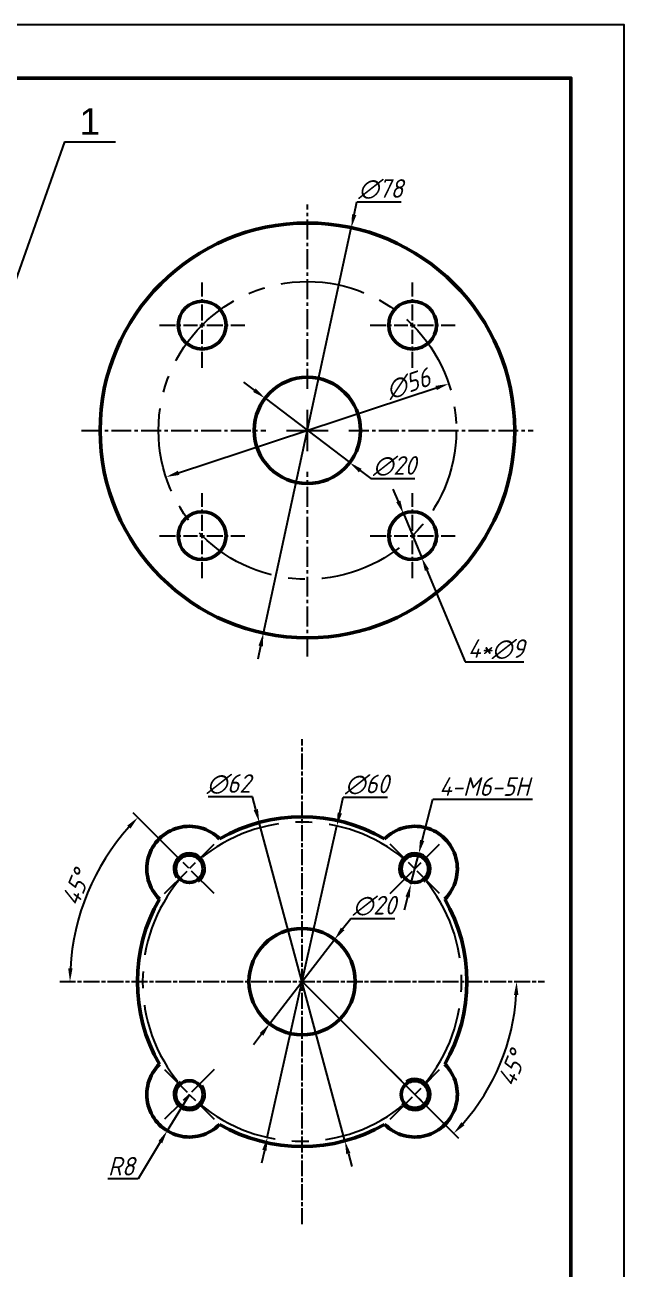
# Model space of a CAD drawing. Header units: millimetres. Extents: x 0 to 297, y 0 to 420.
# Drawn here: x 184.3 to 297, y 186 to 420 of the extents above; entities that cross this region are included whole.
import ezdxf

# ---------------------------------------------------------------- set-up
doc = ezdxf.new("R2010")
doc.units = ezdxf.units.MM
for name, pattern in [('AM_ISO08W050', [18, 12, -1.5, 3, -1.5]), ('AM_ISO08W050x2', [9, 6, -0.75, 1.5, -0.75]), ('CENTER', [50.8, 31.75, -6.35, 6.35, -6.35]), ('CENTER2', [1.125, 0.75, -0.125, 0.125, -0.125])]:
    doc.linetypes.add(name, pattern=pattern)
for name, color, linetype, lineweight in [('AM_0', 7, 'Continuous', 50), ('AM_4', 3, 'Continuous', 25), ('AM_5', 3, 'Continuous', 25), ('AM_7', 4, 'AM_ISO08W050', 25), ('粗实线', 7, 'Continuous', 50)]:
    doc.layers.add(name, color=color, linetype=linetype, lineweight=lineweight)
doc.layers.add('点划线', color=3, linetype='CENTER')
doc.styles.get("Standard").update_dxf_attribs({"font": 'arial.ttf'})
doc.styles.add('数字', font='isocp.shx', dxfattribs={"oblique": 15})
doc.dimstyles.new('GB-test$2', dxfattribs={"dimtxt": 3.5, "dimasz": 2.5, "dimexe": 1.25, "dimexo": 0, "dimtad": 2, "dimdsep": 46, "dimtxsty": '数字', "dimcen": 2.5, "dimadec": 0, "dimazin": 0, "dimtfac": 1, "dimtmove": 0, "dimatfit": 3, "dimfxl": 1, "dimarcsym": 0})
doc.dimstyles.new('GB-test$3', dxfattribs={"dimtxt": 3.5, "dimasz": 2.5, "dimexe": 1.25, "dimexo": 0, "dimtad": 1, "dimtoh": 1, "dimdsep": 46, "dimtxsty": '数字', "dimcen": 2.5, "dimadec": 0, "dimazin": 0, "dimtfac": 1, "dimtmove": 0, "dimatfit": 0, "dimfxl": 1, "dimarcsym": 0})
doc.dimstyles.new('GB-test$4', dxfattribs={"dimtxt": 3.5, "dimasz": 2.5, "dimexe": 1.25, "dimexo": 0, "dimtad": 1, "dimtoh": 1, "dimdsep": 46, "dimtxsty": '数字', "dimcen": 2.5, "dimadec": 0, "dimazin": 0, "dimtfac": 1, "dimtmove": 0, "dimatfit": 0, "dimfxl": 1, "dimarcsym": 0})

# ---------------------------------------------------------------- blocks, each defined once
blk = doc.blocks.new('*U36')
at = {"layer": '点划线', "color": 0, "linetype": 'CENTER2', "ltscale": 4, "transparency": 16777216}
for p, q in [((0, 0.9), (0, 8)), ((-8, 0), (-0.9, 0)), ((0.9, 0), (8, 0)), ((0, -8), (0, -0.9))]:
    blk.add_line(p, q, dxfattribs=at)
at = {"layer": '点划线', "color": 0, "linetype": 'Continuous', "ltscale": 4, "transparency": 16777216}
for p, q in [((-0.45, 0), (0.45, 0)), ((0, -0.45), (0, 0.45))]:
    blk.add_line(p, q, dxfattribs=at)
blk = doc.blocks.new('*U37')
at = {"layer": '点划线', "color": 0, "linetype": 'CENTER2', "ltscale": 4, "transparency": 16777216}
for p, q in [((0, 0.9), (0, 8)), ((-8, 0), (-0.9, 0)), ((0.9, 0), (8, 0)), ((0, -8), (0, -0.9))]:
    blk.add_line(p, q, dxfattribs=at)
at = {"layer": '点划线', "color": 0, "linetype": 'Continuous', "ltscale": 4, "transparency": 16777216}
for p, q in [((-0.45, 0), (0.45, 0)), ((0, -0.45), (0, 0.45))]:
    blk.add_line(p, q, dxfattribs=at)
blk = doc.blocks.new('*U38')
at = {"layer": '点划线', "color": 0, "linetype": 'CENTER2', "ltscale": 4, "transparency": 16777216}
for p, q in [((0, 0.9), (0, 8)), ((-8, 0), (-0.9, 0)), ((0.9, 0), (8, 0)), ((0, -8), (0, -0.9))]:
    blk.add_line(p, q, dxfattribs=at)
at = {"layer": '点划线', "color": 0, "linetype": 'Continuous', "ltscale": 4, "transparency": 16777216}
for p, q in [((-0.45, 0), (0.45, 0)), ((0, -0.45), (0, 0.45))]:
    blk.add_line(p, q, dxfattribs=at)
blk = doc.blocks.new('*U39')
at = {"layer": '点划线', "color": 0, "linetype": 'CENTER2', "ltscale": 4, "transparency": 16777216}
for p, q in [((0, 0.9), (0, 8)), ((-8, 0), (-0.9, 0)), ((0.9, 0), (8, 0)), ((0, -8), (0, -0.9))]:
    blk.add_line(p, q, dxfattribs=at)
at = {"layer": '点划线', "color": 0, "linetype": 'Continuous', "ltscale": 4, "transparency": 16777216}
for p, q in [((-0.45, 0), (0.45, 0)), ((0, -0.45), (0, 0.45))]:
    blk.add_line(p, q, dxfattribs=at)
blk = doc.blocks.new('*U40')
at = {"layer": '点划线', "color": 0, "linetype": 'CENTER2', "ltscale": 5, "transparency": 16777216}
for p, q in [((0, 7.8), (0, 42.5)), ((-42.5, 0), (-7.8, 0)), ((7.8, 0), (42.5, 0)), ((0, -42.5), (0, -7.8))]:
    blk.add_line(p, q, dxfattribs=at)
at = {"layer": '点划线', "color": 0, "linetype": 'Continuous', "ltscale": 5, "transparency": 16777216}
for p, q in [((0, -3.9), (0, 3.9)), ((-3.9, 0), (3.9, 0))]:
    blk.add_line(p, q, dxfattribs=at)
blk = doc.blocks.new('*D47')
at = {"layer": 'AM_5', "color": 0, "lineweight": -2, "transparency": 16777216}
for p, q in [((246.2, 384.31), (246.73, 386.75)), ((246.73, 386.75), (255.06, 386.75)), ((229.14, 305.63), (245.67, 381.86)), ((228.61, 303.19), (228.08, 300.75))]:
    blk.add_line(p, q, dxfattribs=at)
at = {"layer": 'AM_5', "color": 0, "transparency": 16777216}
for points in [[(245.8, 384.39), (246.61, 384.22), (245.67, 381.86)], [(228.2, 303.28), (229.02, 303.1), (229.14, 305.63)]]:
    blk.add_solid(points, dxfattribs=at)
at = {"layer": 'Defpoints', "color": 0, "transparency": 16777216}
for p in [(245.67, 381.86), (229.14, 305.63)]:
    blk.add_point(p, dxfattribs=at)
at = {"layer": 'AM_5', "color": 0, "transparency": 16777216, "insert": (251.21, 389.12), "char_height": 3.5, "attachment_point": 5, "style": '数字'}
blk.add_mtext('∅78', dxfattribs=at)
blk = doc.blocks.new('*D48')
at = {"layer": 'AM_5', "color": 0, "lineweight": -2, "transparency": 16777216}
blk.add_line((213.19, 335.77), (261.63, 351.73), dxfattribs=at)
at = {"layer": 'AM_5', "color": 0, "transparency": 16777216}
for points in [[(261.5, 352.12), (261.76, 351.33), (264, 352.51)], [(213.06, 336.17), (213.32, 335.37), (210.81, 334.99)]]:
    blk.add_solid(points, dxfattribs=at)
at = {"layer": 'Defpoints', "color": 0, "transparency": 16777216}
for p in [(264, 352.51), (210.81, 334.99)]:
    blk.add_point(p, dxfattribs=at)
at = {"layer": 'AM_5', "color": 0, "transparency": 16777216, "insert": (256.38, 352.5), "char_height": 3.5, "attachment_point": 5, "rotation": 18.234, "style": '数字'}
blk.add_mtext('∅56', dxfattribs=at)
blk = doc.blocks.new('*D49')
at = {"layer": 'AM_5', "color": 0, "lineweight": -2, "transparency": 16777216}
for p, q in [((227.45, 351.31), (225.46, 352.82)), ((229.44, 349.8), (245.37, 337.7)), ((247.36, 336.19), (249.35, 334.68)), ((249.35, 334.68), (257.64, 334.68))]:
    blk.add_line(p, q, dxfattribs=at)
at = {"layer": 'AM_5', "color": 0, "transparency": 16777216}
for points in [[(227.7, 351.64), (227.2, 350.98), (229.44, 349.8)], [(247.61, 336.52), (247.11, 335.86), (245.37, 337.7)]]:
    blk.add_solid(points, dxfattribs=at)
at = {"layer": 'Defpoints', "color": 0, "transparency": 16777216}
for p in [(229.44, 349.8), (245.37, 337.7)]:
    blk.add_point(p, dxfattribs=at)
at = {"layer": 'AM_5', "color": 0, "transparency": 16777216, "insert": (253.81, 337.05), "char_height": 3.5, "attachment_point": 5, "style": '数字'}
blk.add_mtext('∅20', dxfattribs=at)
blk = doc.blocks.new('*D50')
at = {"layer": 'AM_5', "color": 0, "lineweight": -2, "transparency": 16777216}
for p, q in [((254.52, 330.41), (253.56, 332.72)), ((255.48, 328.1), (258.93, 319.79)), ((259.89, 317.49), (267.07, 300.24)), ((267.07, 300.24), (278.16, 300.24))]:
    blk.add_line(p, q, dxfattribs=at)
at = {"layer": 'AM_5', "color": 0, "transparency": 16777216}
for points in [[(254.9, 330.57), (254.13, 330.25), (255.48, 328.1)], [(260.28, 317.65), (259.51, 317.33), (258.93, 319.79)]]:
    blk.add_solid(points, dxfattribs=at)
at = {"layer": 'Defpoints', "color": 0, "transparency": 16777216}
for p in [(255.48, 328.1), (258.93, 319.79)]:
    blk.add_point(p, dxfattribs=at)
at = {"layer": 'AM_5', "color": 0, "transparency": 16777216, "insert": (272.93, 302.61), "char_height": 3.5, "attachment_point": 5, "style": '数字'}
blk.add_mtext('4*∅9', dxfattribs=at)
blk = doc.blocks.new('*U25')
at = {"layer": 'AM_0'}
blk.add_circle((747.09, 261.32), 2.59, dxfattribs=at)
at = {"layer": 'AM_4'}
blk.add_arc((747.09, 261.32), 3, 305, 215, dxfattribs=at)
at = {"layer": 'AM_7', "linetype": 'AM_ISO08W050x2'}
for p, q in [((742.42, 256.65), (751.76, 265.98)), ((751.76, 256.65), (742.42, 265.98))]:
    blk.add_line(p, q, dxfattribs=at)
blk = doc.blocks.new('*U26')
at = {"layer": 'AM_0'}
blk.add_circle((747.09, 218.89), 2.59, dxfattribs=at)
at = {"layer": 'AM_4'}
blk.add_arc((747.09, 218.89), 3, 125, 35, dxfattribs=at)
at = {"layer": 'AM_7', "linetype": 'AM_ISO08W050x2'}
for p, q in [((751.76, 223.56), (742.42, 214.22)), ((742.42, 223.56), (751.76, 214.22))]:
    blk.add_line(p, q, dxfattribs=at)
blk = doc.blocks.new('*U27')
at = {"layer": 'AM_0'}
blk.add_circle((789.52, 218.89), 2.59, dxfattribs=at)
at = {"layer": 'AM_4'}
blk.add_arc((789.52, 218.89), 3, 215, 125, dxfattribs=at)
at = {"layer": 'AM_7', "linetype": 'AM_ISO08W050x2'}
for p, q in [((784.85, 223.56), (794.18, 214.22)), ((784.85, 214.22), (794.18, 223.56))]:
    blk.add_line(p, q, dxfattribs=at)
blk = doc.blocks.new('*D51')
at = {"layer": 'AM_5', "color": 0, "lineweight": -2, "transparency": 16777216}
for p, q in [((244.04, 250.01), (245.57, 251.99)), ((245.57, 251.99), (253.85, 251.99)), ((230.31, 232.18), (242.52, 248.03)), ((228.79, 230.2), (227.26, 228.22))]:
    blk.add_line(p, q, dxfattribs=at)
at = {"layer": 'AM_5', "color": 0, "transparency": 16777216}
for points in [[(243.71, 250.26), (244.37, 249.75), (242.52, 248.03)], [(228.46, 230.45), (229.12, 229.94), (230.31, 232.18)]]:
    blk.add_solid(points, dxfattribs=at)
at = {"layer": 'Defpoints', "color": 0, "transparency": 16777216}
for p in [(242.52, 248.03), (230.31, 232.18)]:
    blk.add_point(p, dxfattribs=at)
at = {"layer": 'AM_5', "color": 0, "transparency": 16777216, "insert": (250.02, 254.36), "char_height": 3.5, "attachment_point": 5, "style": '数字'}
blk.add_mtext('∅20', dxfattribs=at)
blk = doc.blocks.new('*D52')
at = {"layer": 'AM_5', "color": 0, "lineweight": -2, "transparency": 16777216}
for p, q in [((243.5, 271.82), (244.16, 274.79)), ((244.16, 274.79), (252.45, 274.79)), ((229.87, 210.82), (242.96, 269.38)), ((229.33, 208.38), (228.78, 205.95))]:
    blk.add_line(p, q, dxfattribs=at)
at = {"layer": 'AM_5', "color": 0, "transparency": 16777216}
for points in [[(243.09, 271.91), (243.91, 271.73), (242.96, 269.38)], [(228.92, 208.48), (229.74, 208.29), (229.87, 210.82)]]:
    blk.add_solid(points, dxfattribs=at)
at = {"layer": 'Defpoints', "color": 0, "transparency": 16777216}
for p in [(242.96, 269.38), (229.87, 210.82)]:
    blk.add_point(p, dxfattribs=at)
at = {"layer": 'AM_5', "color": 0, "transparency": 16777216, "insert": (248.62, 277.16), "char_height": 3.5, "attachment_point": 5, "style": '数字'}
blk.add_mtext('∅60', dxfattribs=at)
blk = doc.blocks.new('*D53')
at = {"layer": 'AM_5', "color": 0, "lineweight": -2, "transparency": 16777216}
for p, q in [((227.06, 274.87), (218.76, 274.87)), ((227.71, 272.45), (227.06, 274.87)), ((244.47, 210.17), (228.36, 270.04)), ((245.12, 207.75), (245.77, 205.34))]:
    blk.add_line(p, q, dxfattribs=at)
at = {"layer": 'AM_5', "color": 0, "transparency": 16777216}
for points in [[(228.11, 272.56), (227.31, 272.34), (228.36, 270.04)], [(245.52, 207.86), (244.72, 207.65), (244.47, 210.17)]]:
    blk.add_solid(points, dxfattribs=at)
at = {"layer": 'Defpoints', "color": 0, "transparency": 16777216}
for p in [(228.36, 270.04), (244.47, 210.17)]:
    blk.add_point(p, dxfattribs=at)
at = {"layer": 'AM_5', "color": 0, "transparency": 16777216, "insert": (222.6, 277.24), "char_height": 3.5, "attachment_point": 5, "style": '数字'}
blk.add_mtext('∅62', dxfattribs=at)
blk = doc.blocks.new('*D54')
at = {"layer": 'AM_5', "color": 0, "lineweight": -2, "transparency": 16777216}
blk.add_line((236.41, 240.1), (265.83, 210.68), dxfattribs=at)
blk.add_arc((236.41, 240.1), 40.36, 318.55, 356.45, dxfattribs=at)
at = {"layer": 'AM_5', "color": 0, "transparency": 16777216}
for points in [[(276.28, 237.62), (277.11, 237.59), (276.77, 240.1)], [(266.97, 213.1), (266.36, 213.67), (264.95, 211.57)]]:
    blk.add_solid(points, dxfattribs=at)
at = {"layer": 'Defpoints', "color": 0, "transparency": 16777216}
for p in [(210.53, 265.98), (219.87, 256.65), (190.81, 240.1), (282.02, 240.1), (271.36, 219.93)]:
    blk.add_point(p, dxfattribs=at)
at = {"layer": 'AM_5', "color": 0, "transparency": 16777216, "insert": (275.89, 223.75), "char_height": 3.5, "attachment_point": 5, "rotation": 67.5, "style": '数字'}
blk.add_mtext('45°', dxfattribs=at)
blk = doc.blocks.new('*D55')
at = {"layer": 'AM_5', "color": 0, "lineweight": -2, "transparency": 16777216}
for p, q in [((215.2, 218.89), (211.04, 212.06)), ((209.74, 209.92), (205.54, 203.02)), ((205.54, 203.02), (199.87, 203.02))]:
    blk.add_line(p, q, dxfattribs=at)
at = {"layer": 'AM_5', "color": 0, "transparency": 16777216}
blk.add_solid([(209.38, 210.14), (210.1, 209.71), (211.04, 212.06)], dxfattribs=at)
at = {"layer": 'Defpoints', "color": 0, "transparency": 16777216}
for p in [(215.2, 218.89), (211.04, 212.06)]:
    blk.add_point(p, dxfattribs=at)
at = {"layer": 'AM_5', "color": 0, "transparency": 16777216, "insert": (202.39, 205.39), "char_height": 3.5, "attachment_point": 5, "style": '数字'}
blk.add_mtext('R8', dxfattribs=at)
blk = doc.blocks.new('*U28')
at = {"layer": 'AM_0'}
blk.add_circle((789.52, 261.32), 2.59, dxfattribs=at)
at = {"layer": 'AM_4'}
blk.add_arc((789.52, 261.32), 3, 305, 215, dxfattribs=at)
at = {"layer": 'AM_7', "linetype": 'AM_ISO08W050x2'}
for p, q in [((784.85, 256.65), (794.18, 265.98)), ((794.18, 256.65), (784.85, 265.98))]:
    blk.add_line(p, q, dxfattribs=at)
blk = doc.blocks.new('*D56')
at = {"layer": 'AM_5', "color": 0, "lineweight": -2, "transparency": 16777216}
for p, q in [((259, 266.64), (260.99, 274.4)), ((260.99, 274.4), (279.77, 274.4)), ((256.88, 258.41), (258.37, 264.22)), ((256.26, 255.99), (255.64, 253.57))]:
    blk.add_line(p, q, dxfattribs=at)
at = {"layer": 'AM_5', "color": 0, "transparency": 16777216}
for points in [[(258.59, 266.75), (259.4, 266.54), (258.37, 264.22)], [(255.86, 256.09), (256.66, 255.89), (256.88, 258.41)]]:
    blk.add_solid(points, dxfattribs=at)
at = {"layer": 'Defpoints', "color": 0, "transparency": 16777216}
for p in [(258.37, 264.22), (256.88, 258.41)]:
    blk.add_point(p, dxfattribs=at)
at = {"layer": 'AM_5', "color": 0, "transparency": 16777216, "insert": (270.69, 276.78), "char_height": 3.5, "attachment_point": 5, "style": '数字'}
blk.add_mtext('4-M6-5H', dxfattribs=at)
blk = doc.blocks.new('*S18')
at = {"layer": 'AM_5', "ltscale": 0.5}
for q in [(666.8, 237.63), (733.17, 398.01)]:
    blk.add_line((723.59, 398.01), q, dxfattribs=at)
at = {"layer": 'AM_5', "linetype": 'Continuous', "ltscale": 0.5}
blk.add_trace([(666.25, 237.82), (667.35, 237.43), (665.64, 234.33)], dxfattribs=at)
at = {"layer": 'AM_5', "color": 7, "ltscale": 0.5, "insert": (728.38, 399.33), "char_height": 5, "attachment_point": 8}
blk.add_mtext('1', dxfattribs=at)
blk = doc.blocks.new('*D41')
at = {"layer": 'AM_5', "color": 0, "lineweight": -2, "transparency": 16777216}
blk.add_line((210.53, 265.98), (204.65, 271.87), dxfattribs=at)
blk.add_arc((236.41, 240.1), 43.67, 138.2804, 176.7196, dxfattribs=at)
at = {"layer": 'AM_5', "color": 0, "transparency": 16777216}
for points in [[(203.52, 269.45), (204.12, 268.88), (205.53, 270.98)], [(193.23, 242.59), (192.4, 242.61), (192.74, 240.1)]]:
    blk.add_solid(points, dxfattribs=at)
at = {"layer": 'Defpoints', "color": 0, "transparency": 16777216}
for p in [(210.53, 265.98), (198.59, 261.94), (219.87, 256.65), (190.81, 240.1), (282.02, 240.1)]:
    blk.add_point(p, dxfattribs=at)
at = {"layer": 'AM_5', "color": 0, "transparency": 16777216, "insert": (193.87, 257.72), "char_height": 3.5, "attachment_point": 5, "rotation": 67.5, "style": '数字'}
blk.add_mtext('45°', dxfattribs=at)

msp = doc.modelspace()

# ---------------------------------------------------------------- linework, layer by layer
msp.add_lwpolyline([(297, 0), (297, 420), (0, 420), (0, 0)], close=True)
at = {"layer": 'AM_7', "linetype": 'AM_ISO08W050x2', "ltscale": 0.5}
for p, q in [((236.415, 194.497), (236.415, 285.71)), ((190.809, 240.103), (282.021, 240.103))]:
    msp.add_line(p, q, dxfattribs=at)
at = {"layer": '点划线', "ltscale": 0.5}
msp.add_circle((237.408, 343.748), 28, dxfattribs=at)
for start, end in [(49.95581, 130.04418), (139.95582, 220.04418), (319.95582, 40.04418), (229.95582, 310.04418)]:
    msp.add_arc((236.415, 240.103), 30, start, end, dxfattribs=at)
at = {"layer": '粗实线'}
msp.add_lwpolyline([(287, 10), (287, 410), (10, 410), (10, 10)], close=True, dxfattribs=at)
at = {"layer": '粗实线', "ltscale": 0.5}
for centre, radius in [((237.408, 343.748), 39), ((217.609, 363.547), 4.5), ((257.207, 363.547), 4.5), ((237.408, 343.748), 10), ((217.609, 323.949), 4.5), ((257.207, 323.949), 4.5), ((236.415, 240.103), 10)]:
    msp.add_circle(centre, radius, dxfattribs=at)
for centre, radius, start, end in [((215.202, 261.316), 8, 44.6419, 225.3581), ((236.415, 240.103), 31, 59.95495, 120.04505), ((257.628, 261.316), 8, 314.6419, 135.3581), ((236.415, 240.103), 31, 149.95495, 210.04505), ((236.415, 240.103), 31, 329.95495, 30.04505), ((215.202, 218.89), 8, 134.6419, 315.3581), ((257.628, 218.89), 8, 224.6419, 45.3581), ((236.415, 240.103), 31, 239.95495, 300.04505)]:
    msp.add_arc(centre, radius, start, end, dxfattribs=at)

# ---------------------------------------------------------------- block references
at = {"layer": 'AM_0'}
for name in ['*U25', '*U28', '*U26', '*U27']:
    msp.add_blockref(name, (-531.889, 0), dxfattribs=at)
at = {"layer": 'AM_5', "ltscale": 0.5}
msp.add_blockref('*S18', (-531.889, 0), dxfattribs=at)
at = {"layer": '点划线', "linetype": 'CENTER2', "ltscale": 5}
msp.add_blockref('*U40', (237.408, 343.748), dxfattribs=at)
at = {"layer": '点划线', "linetype": 'CENTER2', "ltscale": 4}
for name, p in [('*U36', (217.609, 363.547)), ('*U37', (257.207, 363.547)), ('*U38', (217.609, 323.949)), ('*U39', (257.207, 323.949))]:
    msp.add_blockref(name, p, dxfattribs=at)

# ---------------------------------------------------------------- dimensions: what is measured, and where the dimension line sits
at = {"layer": 'AM_5'}
for p1, p2, picture, middle in [((229.141, 305.635), (245.674, 381.862), '*D47', (251.21, 386.749)), ((230.314, 232.18), (242.516, 248.027), '*D51', (250.021, 251.988))]:
    dim = msp.add_diameter_dim_2p(p1=p1, p2=p2, dimstyle='GB-test$3', override={"dimpost": ''}, dxfattribs=at)
    dim.commit()
    dim.dimension.update_dxf_attribs({"geometry": picture, "text_midpoint": middle, "dimtype": 163})
for p1, p2, picture, middle in [((210.813, 334.987), (264.002, 352.51), '*D48', (257.122, 350.243)), ((229.444, 349.796), (245.371, 337.701), '*D49', (253.808, 334.677)), ((244.472, 210.169), (228.358, 270.038), '*D53', (222.596, 274.866)), ((229.874, 210.825), (242.956, 269.382), '*D52', (248.618, 274.786))]:
    dim = msp.add_diameter_dim_2p(p1=p1, p2=p2, dimstyle='GB-test$3', dxfattribs=at)
    dim.commit()
    dim.dimension.update_dxf_attribs({"geometry": picture, "text_midpoint": middle, "dimtype": 163})
dim = msp.add_diameter_dim_2p(p1=(255.479, 328.105), p2=(258.934, 319.794), text='4*<>', dimstyle='GB-test$3', override={"dimpost": ''}, dxfattribs=at)
dim.commit()
dim.dimension.update_dxf_attribs({"geometry": '*D50', "text_midpoint": (272.926, 300.235), "dimtype": 163})
dim = msp.add_diameter_dim_2p(p1=(256.882, 258.411), p2=(258.374, 264.222), text='4-M6-5H', dimstyle='GB-test$3', dxfattribs=at)
dim.commit()
dim.dimension.update_dxf_attribs({"geometry": '*D56', "text_midpoint": (270.691, 274.404), "dimtype": 163})
for base, line1, line2, picture, middle in [((198.595, 261.939), ((219.869, 256.649), (210.535, 265.983)), ((190.809, 240.103), (282.021, 240.103)), '*D41', (193.874, 257.724)), ((271.364, 219.925), ((190.809, 240.103), (282.021, 240.103)), ((219.869, 256.649), (210.535, 265.983)), '*D54', (275.893, 223.751))]:
    dim = msp.add_angular_dim_2l(base=base, line1=line1, line2=line2, dimstyle='GB-test$2', override={"dimpost": ''}, dxfattribs=at)
    dim.commit()
    dim.dimension.update_dxf_attribs({"geometry": picture, "text_midpoint": middle})
dim = msp.add_radius_dim(center=(215.202, 218.89), mpoint=(211.041, 212.057), dimstyle='GB-test$4', override={"dimpost": ''}, dxfattribs=at)
dim.commit()
dim.dimension.update_dxf_attribs({"geometry": '*D55', "text_midpoint": (202.389, 203.017), "dimtype": 164})

doc.saveas('drawing.dxf')
